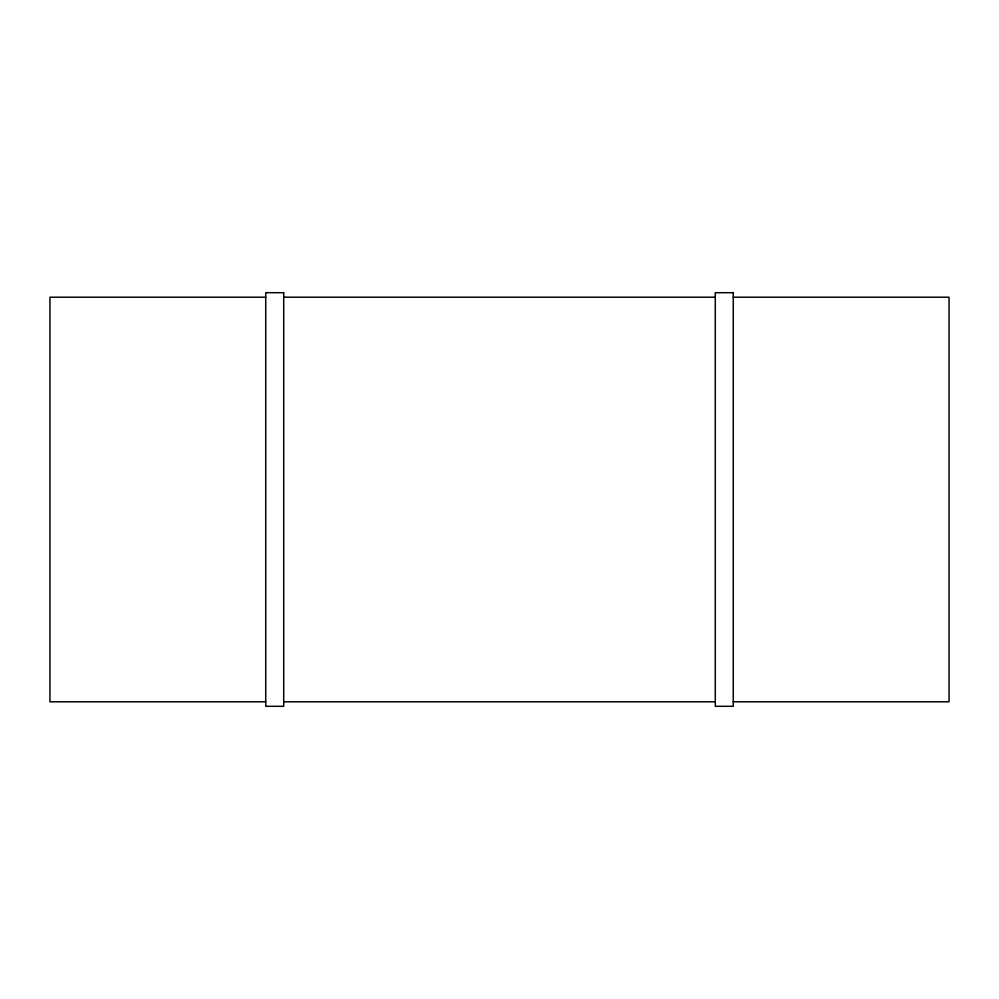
<?xml version="1.0" encoding="UTF-8"?>
<svg xmlns="http://www.w3.org/2000/svg" width="999" height="999" viewBox="0 0 999 999"><rect width="100%" height="100%" fill="white"/><g stroke="black" fill="none" stroke-linecap="round" stroke-linejoin="round"><path stroke-width="1.5" d="M265.734 297.202L49.95 297.202L49.95 701.798L265.734 701.798M283.716 297.202L715.284 297.202M733.266 297.202L949.05 297.202L949.05 701.798L733.266 701.798M283.716 701.798L715.284 701.798M283.716 292.707L265.734 292.707L265.734 706.293L283.716 706.293L283.716 292.707M733.266 292.707L715.284 292.707L715.284 706.293L733.266 706.293L733.266 292.707"/></g></svg>
